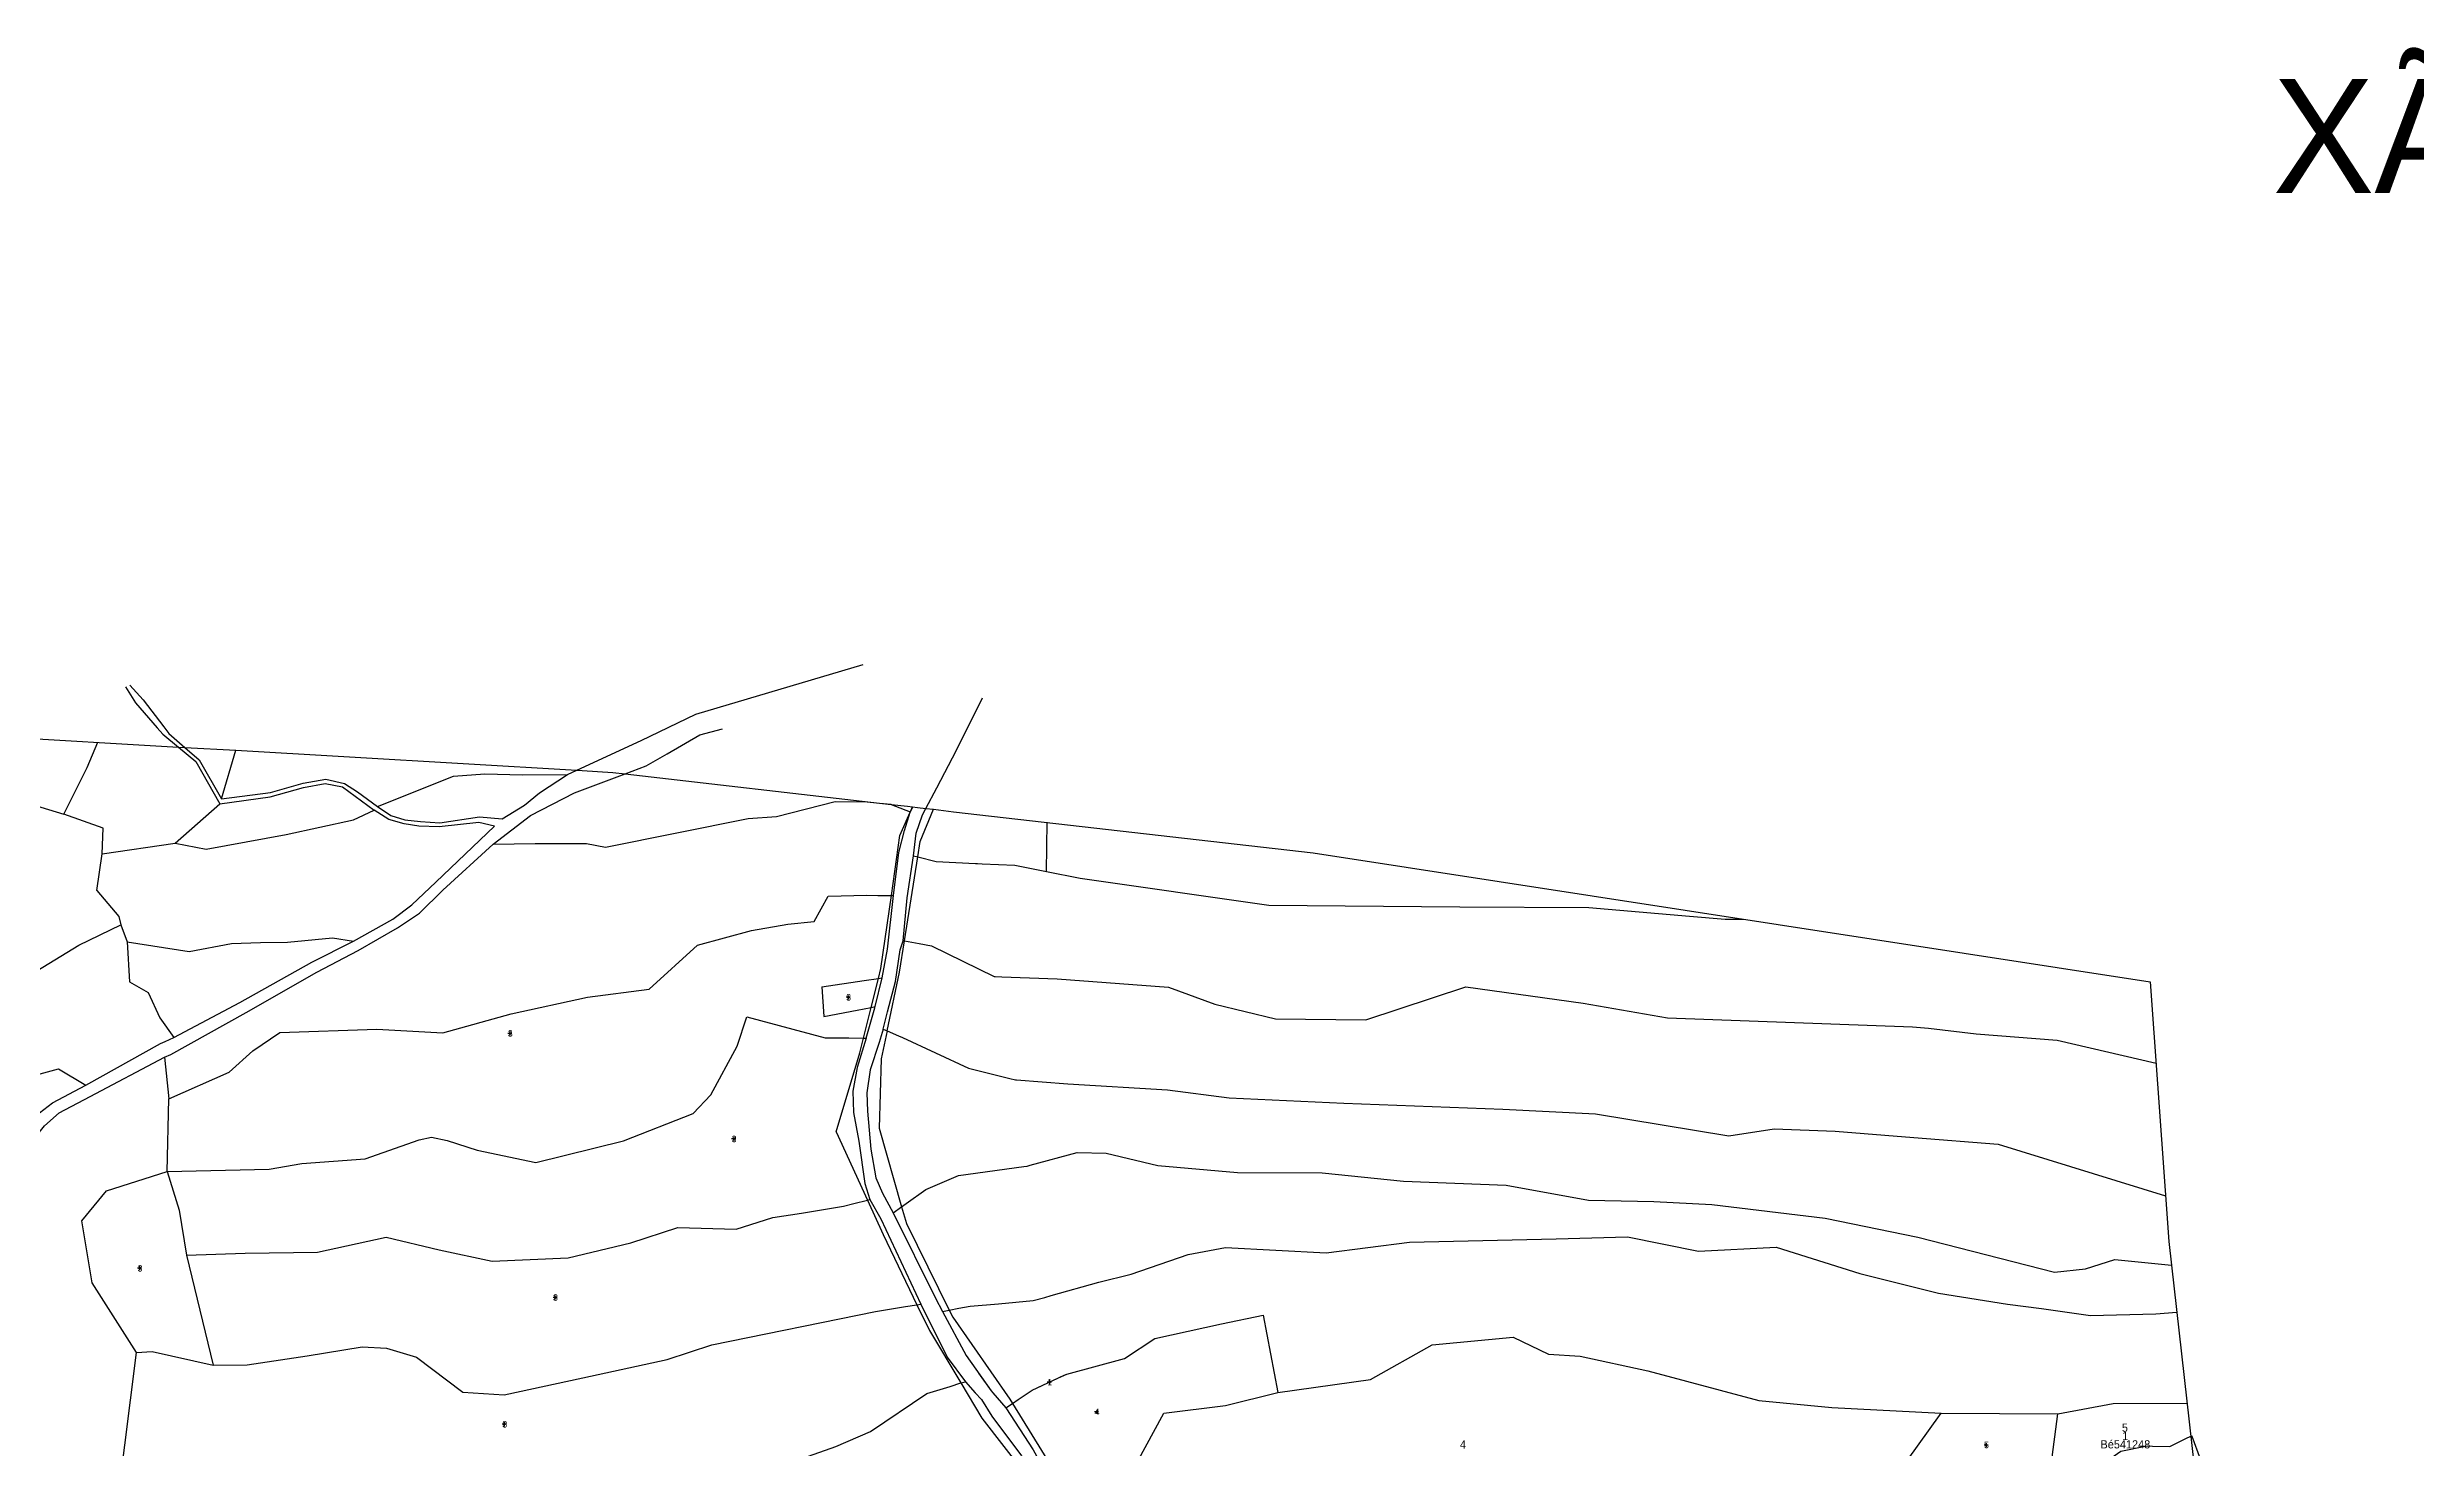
# Model space of a CAD drawing. Extents: x 542152 to 549455, y 1817764 to 1827825.
# Drawn here: x 543021 to 544474, y 1826966 to 1827825 of the extents above; entities that cross this region are included whole.
import ezdxf

# ---------------------------------------------------------------- set-up
doc = ezdxf.new("R2010")
doc.units = 0
for name, color, linetype in [('Level 1', 7, 'Continuous'), ('Level 10', 7, 'Continuous'), ('Level 11', 7, 'Continuous'), ('Level 19', 7, 'Continuous'), ('Level 20', 7, 'Continuous'), ('Level 23', 7, 'Continuous'), ('Level 30', 7, 'Continuous'), ('Level 46', 7, 'Continuous'), ('Level 48', 7, 'Continuous'), ('Level 50', 7, 'Continuous')]:
    doc.layers.add(name, color=color, linetype=linetype)

msp = doc.modelspace()

# ---------------------------------------------------------------- linework, layer by layer
at = {"layer": 'Level 1'}
msp.add_lwpolyline([(544279.5, 1826955.6), (544280.2, 1826955.7), (544292.3, 1826964.3), (544308.6, 1826967.4), (544311.8, 1826967.3), (544322.3, 1826967), (544333, 1826972.3), (544335.8, 1826973.7), (544335.9, 1826973.4), (544341, 1826959.6), (544342.7, 1826955)], dxfattribs=at)
at = {"layer": 'Level 10'}
for p, q in [((543051.5, 1827307.8), (543054.8, 1827330.3)), ((543491.3, 1827288.9), (543499.8, 1827304.5)), ((543065.1, 1827292), (543066.3, 1827286.9)), ((543452.8, 1827283.3), (543475.1, 1827287.2)), ((543521.9, 1827252.7), (543530.8, 1827254)), ((543496, 1827248.9), (543497.2, 1827230.7)), ((543517.7, 1827234.6), (543526.3, 1827236.2)), ((543223.2, 1827222.8), (543263.6, 1827220.6)), ((543266.2, 1827154.7), (543284.6, 1827148.7)), ((543320.6, 1827141.2), (543374.5, 1827154.5)), ((543515.7, 1827116), (543523.9, 1827118)), ((543523.9, 1827118), (543523.9, 1827118)), ((543407.8, 1827101.4), (543443.4, 1827100.2)), ((543106.4, 1827084.4), (543122.8, 1827017)), ((543142.5, 1827085.5), (543186.8, 1827086.1)), ((543547.3, 1827052.8), (543554.3, 1827054)), ((543741, 1827042.2), (543766.6, 1827047.6)), ((543919.9, 1827034.1), (543941.5, 1827023.7)), ((543085.4, 1827025.4), (543122.8, 1827017)), ((543180.4, 1827022.6), (543214.2, 1827028.2)), ((543646.1, 1827011.4), (543681.6, 1827021.1)), ((543122.8, 1827017), (543143.6, 1827017.1)), ((543624.9, 1827001.6), (543644.5, 1827010.7)), ((543560.4, 1826999.6), (543574.6, 1827003.9)), ((543504.5, 1826967), (543525.9, 1826976.3)), ((543594.1, 1826984.4), (543621, 1826949.6)), ((544154.3, 1826948.5), (544182.2, 1826987.4)), ((544182.2, 1826987.4), (544253.7, 1826987.1))]:
    msp.add_line(p, q, dxfattribs=at)
for points in [[(543054.8, 1827330.3), (543055.4, 1827346.1), (543031.3, 1827354.7)], [(543011.1, 1827256.3), (543040.4, 1827274.4), (543066.3, 1827286.9)], [(543417.2, 1827171.1), (543427.9, 1827182.7), (543444.1, 1827212.4), (543450, 1827230.5), (543498, 1827217.6), (543512.5, 1827217.5)], [(543132.7, 1827196.6), (543147.1, 1827209.6), (543163.7, 1827220.9)], [(543504.8, 1827159.9), (543519.3, 1827208.3), (543521.6, 1827217.4)], [(543094.6, 1827135.6), (543157.2, 1827137.1), (543177.2, 1827140.5), (543216, 1827143.5)], [(543075.9, 1827024.7), (543048.6, 1827067.3), (543042.4, 1827105.4), (543057.4, 1827123.8), (543094.6, 1827135.6)], [(543094.6, 1827135.6), (543101.9, 1827111.9), (543106.4, 1827084.4)], [(543465.9, 1827107.5), (543483.5, 1827110), (543509.3, 1827114.4)], [(543554.3, 1827053.9), (543562, 1827038.1), (543581.2, 1827006)], [(543775.6, 1827000.2), (543832.3, 1827008.1), (543870.1, 1827029.3)], [(543960.9, 1827022.5), (544002.4, 1827013.4), (544070.4, 1826995.3), (544115.2, 1826990.9)], [(543624.9, 1827001.6), (543640.7, 1827009), (543646.1, 1827011.4)], [(543612.9, 1826993.5), (543616.3, 1826995.8), (543624.9, 1827001.6)], [(543678.8, 1826938.3), (543705.6, 1826987.4), (543743.5, 1826992.2)]]:
    msp.add_lwpolyline(points, dxfattribs=at)
at = {"layer": 'Level 11'}
for p, q in [((543511.5, 1827242.4), (543510.9, 1827242.4)), ((543512.1, 1827243), (543511.5, 1827242.4)), ((543511.5, 1827242.4), (543512.1, 1827241.7)), ((543512.1, 1827243.6), (543512.1, 1827243)), ((543512.8, 1827242.4), (543512.1, 1827243)), ((543512.1, 1827241.7), (543512.8, 1827242.4)), ((543512.1, 1827241.7), (543512.1, 1827241.1)), ((543513.4, 1827242.4), (543512.8, 1827242.4)), ((543304.1, 1827220.3), (543303.5, 1827220.3)), ((543304.8, 1827220.9), (543304.1, 1827220.3)), ((543304.1, 1827220.3), (543304.8, 1827219.7)), ((543304.8, 1827221.6), (543304.8, 1827220.9)), ((543305.4, 1827220.3), (543304.8, 1827220.9)), ((543304.8, 1827219.7), (543305.4, 1827220.3)), ((543304.8, 1827219.7), (543304.8, 1827219.1)), ((543306, 1827220.3), (543305.4, 1827220.3)), ((543441.4, 1827155.6), (543440.7, 1827155.6)), ((543442, 1827156.2), (543441.4, 1827155.6)), ((543441.4, 1827155.6), (543442, 1827154.9)), ((543442, 1827156.8), (543442, 1827156.2)), ((543442.6, 1827155.6), (543442, 1827156.2)), ((543442, 1827154.9), (543442.6, 1827155.6)), ((543442, 1827154.9), (543442, 1827154.3)), ((543443.2, 1827155.6), (543442.6, 1827155.6)), ((543077.1, 1827076.3), (543076.5, 1827076.3)), ((543077.7, 1827076.9), (543077.1, 1827076.3)), ((543077.1, 1827076.3), (543077.7, 1827075.7)), ((543077.7, 1827077.6), (543077.7, 1827076.9)), ((543078.4, 1827076.3), (543077.7, 1827076.9)), ((543077.7, 1827075.7), (543078.4, 1827076.3)), ((543077.7, 1827075.7), (543077.7, 1827075.1)), ((543079, 1827076.3), (543078.4, 1827076.3)), ((543331.8, 1827058.4), (543331.2, 1827058.4)), ((543332.4, 1827059), (543331.8, 1827058.4)), ((543331.8, 1827058.4), (543332.4, 1827057.8)), ((543332.4, 1827059.7), (543332.4, 1827059)), ((543333.1, 1827058.4), (543332.4, 1827059)), ((543332.4, 1827057.8), (543333.1, 1827058.4)), ((543332.4, 1827057.8), (543332.4, 1827057.2)), ((543333.7, 1827058.4), (543333.1, 1827058.4)), ((543634.9, 1827006.5), (543634.2, 1827006.5)), ((543635.5, 1827007.2), (543634.9, 1827006.5)), ((543634.9, 1827006.5), (543635.5, 1827005.9)), ((543635.5, 1827007.8), (543635.5, 1827007.2)), ((543636.1, 1827006.5), (543635.5, 1827007.2)), ((543635.5, 1827005.9), (543636.1, 1827006.5)), ((543635.5, 1827005.9), (543635.5, 1827005.3)), ((543636.7, 1827006.5), (543636.1, 1827006.5)), ((543300.7, 1826980.7), (543300.1, 1826980.7)), ((543301.3, 1826981.3), (543300.7, 1826980.7)), ((543300.7, 1826980.7), (543301.3, 1826980)), ((543301.3, 1826981.9), (543301.3, 1826981.3)), ((543301.9, 1826980.7), (543301.3, 1826981.3)), ((543301.3, 1826980), (543301.9, 1826980.7)), ((543301.3, 1826980), (543301.3, 1826979.4)), ((543302.6, 1826980.7), (543301.9, 1826980.7)), ((543663.9, 1826988.3), (543663.2, 1826988.3)), ((543664.5, 1826988.9), (543663.9, 1826988.3)), ((543663.9, 1826988.3), (543664.5, 1826987.7)), ((543664.5, 1826989.6), (543664.5, 1826988.9)), ((543665.1, 1826988.3), (543664.5, 1826988.9)), ((543664.5, 1826987.7), (543665.1, 1826988.3)), ((543664.5, 1826987.7), (543664.5, 1826987.1)), ((543665.7, 1826988.3), (543665.1, 1826988.3)), ((544209.1, 1826967.9), (544208.5, 1826967.9)), ((544209.7, 1826968.6), (544209.1, 1826967.9)), ((544209.1, 1826967.9), (544209.7, 1826967.3)), ((544209.7, 1826969.2), (544209.7, 1826968.6)), ((544210.3, 1826967.9), (544209.7, 1826968.6)), ((544209.7, 1826967.3), (544210.3, 1826967.9)), ((544209.7, 1826967.3), (544209.7, 1826966.7)), ((544211, 1826967.9), (544210.3, 1826967.9))]:
    msp.add_line(p, q, dxfattribs=at)
for centre in [(543512.1, 1827242.4), (543304.8, 1827220.3), (543442, 1827155.6), (543077.7, 1827076.3), (543332.4, 1827058.4), (543635.5, 1827006.5), (543301.3, 1826980.7), (543664.5, 1826988.3), (544209.7, 1826967.9)]:
    msp.add_circle(centre, 0.15, dxfattribs=at)
at = {"layer": 'Level 23'}
for p, q in [((543340, 1827378.9), (543345.8, 1827381.6)), ((543550.2, 1827356.1), (543550.5, 1827356.6)), ((543550.2, 1827355.8), (543550.2, 1827356.1)), ((543550.5, 1827356.6), (543551.7, 1827359.1)), ((543528.6, 1827236.7), (543532.9, 1827254.3)), ((543592.1, 1827012), (543599.8, 1827001.1))]:
    msp.add_line(p, q, dxfattribs=at)
for points in [[(543345.8, 1827381.6), (543345.8, 1827381.6), (543385.2, 1827399.9), (543418.8, 1827415.9), (543521.3, 1827446.4)], [(543069.2, 1827432.7), (543075.3, 1827423), (543088.6, 1827407.6), (543091.9, 1827403.7), (543101.5, 1827395.8), (543101.5, 1827395.8)], [(543071.8, 1827433.8), (543080, 1827424.8), (543092.6, 1827408.3), (543095.7, 1827404.2), (543105.5, 1827395.6), (543105.5, 1827395.6)], [(543559.8, 1827358.2), (543566.4, 1827370.8), (543578.6, 1827394), (543594.5, 1827425.9)], [(543375.5, 1827379.4), (543388.3, 1827384.2), (543401.1, 1827391.7), (543421.1, 1827403.3), (543435.1, 1827406.9)], [(543101.5, 1827395.8), (543112.2, 1827387), (543127, 1827361)], [(543105.5, 1827395.6), (543114.2, 1827388), (543127.9, 1827364.1)], [(543127, 1827361), (543157.7, 1827365.2), (543178.2, 1827371.1), (543191.6, 1827373.4), (543202.1, 1827371.4), (543221.6, 1827357.2)], [(543127.9, 1827364.1), (543158, 1827367.9), (543178.1, 1827373.6), (543191.9, 1827376.1), (543203.4, 1827373.4), (543211.4, 1827368.4), (543223.6, 1827359.4)], [(543223.6, 1827359.4), (543231.7, 1827353.8), (543240.4, 1827351.1), (543249.9, 1827350.2), (543261.8, 1827349.3), (543286.1, 1827353), (543300, 1827351.9), (543313.7, 1827360.1), (543323, 1827367.8), (543340, 1827378.9)], [(543294.4, 1827336.3), (543317.4, 1827353.9), (543344.3, 1827367.7), (543375.5, 1827379.4), (543375.5, 1827379.4)], [(543208.9, 1827276.9), (543232.9, 1827290.4), (543244.6, 1827299.1), (543259.3, 1827313), (543295.4, 1827347.4), (543285.8, 1827349.6), (543261.3, 1827346.9), (543249, 1827347.4), (543240, 1827348.7), (543230.6, 1827351.4), (543221.6, 1827357.2)], [(543539.9, 1827304.8), (543543.2, 1827331.1), (543546.6, 1827344.6), (543550.2, 1827355.8)], [(543093.1, 1827205.8), (543096.9, 1827207.3), (543143, 1827233), (543186.5, 1827257.8), (543211.7, 1827271.2), (543235.9, 1827285), (543249.4, 1827294), (543263.7, 1827308), (543294.4, 1827336.3)], [(543545.8, 1827277.1), (543548.3, 1827303.4), (543552.2, 1827329.1)], [(543532.9, 1827254.3), (543536.2, 1827272), (543539.9, 1827304.8)], [(543098.8, 1827217.8), (543139.2, 1827239.2), (543183.4, 1827263.9), (543208.9, 1827276.9)], [(543533.6, 1827222.9), (543536.2, 1827233.6), (543541.2, 1827252.2), (543544.1, 1827271.6), (543545.8, 1827277.1)], [(543523.1, 1827217.4), (543528.4, 1827236), (543528.6, 1827236.7)], [(543533.6, 1827222.9), (543531.1, 1827214.7), (543525.6, 1827198), (543523.5, 1827183.8), (543523.9, 1827172.6), (543526, 1827149.4), (543529.2, 1827131.7), (543533.1, 1827122.4), (543539.7, 1827110.4)], [(543044.7, 1827188.5), (543090.6, 1827214.1), (543093.5, 1827215.4), (543098.8, 1827217.8)], [(543523.1, 1827217.4), (543517.6, 1827199.3), (543515.1, 1827184.9), (543515.4, 1827171.9), (543518.7, 1827154.3), (543522.3, 1827128.2), (543525.5, 1827118.4)], [(542929.3, 1827023.7), (542936.2, 1827019.6), (542958, 1827055.4), (542980.9, 1827090.2), (542993.9, 1827118.8), (543000, 1827134.7), (543003.6, 1827143.9), (543019.5, 1827163.6), (543028.4, 1827171.5), (543047.4, 1827181.6), (543093.1, 1827205.8)], [(542929.3, 1827023.7), (542975.4, 1827093.4), (542987.6, 1827121.4), (542998.1, 1827147.5), (543000, 1827150.3), (543008.5, 1827162.7), (543013.7, 1827169.6), (543024.3, 1827177.7), (543044.7, 1827188.5)], [(543525.5, 1827118.4), (543532.1, 1827106.7), (543556.6, 1827054.3)], [(543539.7, 1827110.4), (543565.6, 1827058), (543570, 1827049.9)], [(543556.6, 1827054.3), (543572.8, 1827021.9), (543584, 1827006.8)], [(543570, 1827049.9), (543584.4, 1827022.9), (543599.8, 1827001.1)], [(543584, 1827006.8), (543590, 1827000), (543593.8, 1826995.8), (543600.3, 1826985.6), (543618.3, 1826961.4), (543622.8, 1826950.8)], [(543599.8, 1827001.1), (543600.8, 1827000), (543608.7, 1826990.7)], [(543608.7, 1826990.7), (543625.6, 1826965), (543640.1, 1826938.8), (543642, 1826935.9), (543645.3, 1826927)]]:
    msp.add_lwpolyline(points, dxfattribs=at)
at = {"layer": 'Level 30'}
for p, q in [((543127.9, 1827364.1), (543136.7, 1827393.8)), ((543136.7, 1827393.8), (543136.7, 1827393.8)), ((543001, 1827363.8), (543031.3, 1827354.7)), ((543099.6, 1827336.9), (543127, 1827361)), ((543559.8, 1827358.2), (543559.8, 1827358.2)), ((543633.8, 1827319.6), (543634.1, 1827349.7)), ((543054.8, 1827330.3), (543099.6, 1827336.9)), ((543552.2, 1827329.1), (543554.8, 1827328.5)), ((543051.5, 1827307.8), (543065.1, 1827292)), ((543538.7, 1827304.8), (543539.9, 1827304.8)), ((543066.3, 1827286.9), (543070.2, 1827276.4)), ((543475.1, 1827287.2), (543491.3, 1827288.9)), ((543545.8, 1827277.1), (543546.7, 1827277)), ((543496, 1827248.9), (543521.9, 1827252.7)), ((543530.8, 1827254), (543532.9, 1827254.3)), ((543497.2, 1827230.7), (543517.7, 1827234.6)), ((543526.3, 1827236.2), (543528.6, 1827236.7)), ((543533.6, 1827222.9), (543536, 1827221.9)), ((543163.7, 1827220.9), (543223.2, 1827222.8)), ((543512.5, 1827217.5), (543521.6, 1827217.4)), ((543521.6, 1827217.4), (543523.1, 1827217.4)), ((543093.1, 1827205.8), (543095.6, 1827180.2)), ((543095.6, 1827180.2), (543132.7, 1827196.6)), ((543094.6, 1827135.6), (543095.6, 1827180.2)), ((543374.5, 1827154.5), (543417.2, 1827171.1)), ((543284.6, 1827148.7), (543320.6, 1827141.2)), ((543443.4, 1827100.2), (543465.9, 1827107.5)), ((543509.3, 1827114.4), (543515.7, 1827116)), ((543523.9, 1827118), (543525.5, 1827118.4)), ((543539.7, 1827110.4), (543544.8, 1827114)), ((543106.4, 1827084.4), (543142.5, 1827085.5)), ((544323.5, 1827078.2), (544323.5, 1827078.2)), ((543554.3, 1827054), (543556.6, 1827054.3)), ((543570, 1827049.9), (543574.1, 1827050.7)), ((543766.6, 1827047.6), (543775.6, 1827000.2)), ((543870.1, 1827029.3), (543919.9, 1827034.1)), ((543075.9, 1827024.7), (543085.4, 1827025.4)), ((543143.6, 1827017.1), (543180.4, 1827022.6)), ((543941.5, 1827023.7), (543960.9, 1827022.5)), ((543574.6, 1827003.9), (543581.2, 1827006)), ((543581.2, 1827006), (543584, 1827006.8)), ((543644.5, 1827010.7), (543646.1, 1827011.4)), ((543525.9, 1826976.3), (543560.4, 1826999.6)), ((543608.7, 1826990.7), (543612.9, 1826993.5)), ((543743.5, 1826992.2), (543775.6, 1827000.2)), ((544115.2, 1826990.9), (544182.2, 1826987.4)), ((544249.6, 1826955.9), (544253.7, 1826987.1))]:
    msp.add_line(p, q, dxfattribs=at)
for points in [[(543031.3, 1827354.7), (543045.6, 1827383.2), (543052.2, 1827398.7)], [(543223.6, 1827359.4), (543270.1, 1827377.9), (543289.3, 1827379.4), (543312.5, 1827378.7), (543340, 1827378.9)], [(543099.6, 1827336.9), (543118.6, 1827333.3), (543167.7, 1827342.3), (543208.9, 1827351.1), (543221.6, 1827357.2)], [(543294.4, 1827336.3), (543320.3, 1827336.6), (543351.7, 1827336.6), (543363.3, 1827334.4), (543450.9, 1827352.1), (543468.2, 1827353.2), (543504.2, 1827362.5), (543523.8, 1827362.3), (543531.4, 1827361.5)], [(543531.4, 1827361.5), (543538.5, 1827360.7), (543538.5, 1827360.6)], [(543538.5, 1827360.6), (543541.1, 1827359.6), (543550.2, 1827356.1)], [(543552.2, 1827329.1), (543553.9, 1827343), (543557.8, 1827354.3), (543559.8, 1827358.2)], [(543554.8, 1827328.5), (543566.1, 1827325.7), (543590.1, 1827324.5), (543591.5, 1827324.5), (543594.2, 1827324.3), (543614.4, 1827323.4), (543633.8, 1827319.6)], [(543633.8, 1827319.6), (543654.3, 1827315.5), (543770, 1827298.9), (543887.1, 1827297.8), (543966.3, 1827297.4), (544028, 1827292.2), (544049.8, 1827290.3), (544061.1, 1827290.3)], [(543499.8, 1827304.5), (543523.5, 1827305), (543530.3, 1827304.9), (543538.7, 1827304.8)], [(543263.6, 1827220.6), (543305.5, 1827232.2), (543352.3, 1827242.4), (543390.1, 1827247.3), (543419.8, 1827274.4), (543452.8, 1827283.3)], [(543070.2, 1827276.4), (543108.1, 1827270.4), (543134.1, 1827275.3), (543151.9, 1827276.1), (543168.4, 1827276.2), (543196.1, 1827278.8), (543208.9, 1827276.9)], [(543070.2, 1827276.4), (543071.6, 1827251.8), (543083, 1827245.3), (543090.2, 1827229.9), (543098.8, 1827217.8)], [(543546.7, 1827277), (543555.7, 1827275.3), (543563.3, 1827273.9), (543601.6, 1827255.2), (543602.3, 1827255.2), (543606.4, 1827255), (543640.2, 1827253.7), (543708.6, 1827248.6), (543737, 1827238.3), (543774.2, 1827229.2), (543829.5, 1827228.5), (543890.9, 1827248.8), (543962.8, 1827238.8), (544014.4, 1827229.9), (544164.7, 1827224.3), (544174.4, 1827223.4), (544203.7, 1827220.1), (544253.3, 1827216.2), (544314, 1827202)], [(543536, 1827221.9), (543543, 1827218.8), (543545.5, 1827217.7), (543585.9, 1827198.9), (543611.2, 1827192.7), (543614.7, 1827191.9), (543615.4, 1827191.8), (543646.9, 1827189.4), (543707.9, 1827185.6), (543745.7, 1827180.8), (543816, 1827177.6), (543913.4, 1827173.9), (543970.2, 1827171), (544052.1, 1827157.4), (544079.8, 1827161.8), (544117.3, 1827160.4), (544165.4, 1827156.5), (544217.2, 1827152.4), (544319.8, 1827120.7)], [(542956.3, 1827198.6), (542968.4, 1827197.2), (542997.9, 1827190.3), (543028.1, 1827198.6), (543044.7, 1827188.5)], [(543216, 1827143.5), (543249.2, 1827155), (543256.6, 1827156.7), (543266.2, 1827154.7)], [(543544.8, 1827114), (543547.6, 1827116), (543559.7, 1827124.7), (543579.7, 1827133.1), (543619.8, 1827138.8), (543621.9, 1827139), (543623.8, 1827139.5), (543652.6, 1827147.3), (543670.4, 1827146.8), (543701.9, 1827139.3), (543750.9, 1827135), (543802.8, 1827134.9), (543852.5, 1827129.7), (543915.6, 1827127.2), (543966, 1827118.1), (544006.1, 1827117.2), (544041.6, 1827115.5), (544111.1, 1827107.1), (544168, 1827095.4), (544251.6, 1827073.9), (544270.7, 1827075.9), (544288.6, 1827081.7), (544323.5, 1827078.2)], [(543186.8, 1827086.1), (543229, 1827095.4), (543261.4, 1827087.7), (543293.9, 1827080.6), (543340.5, 1827082.7), (543379, 1827092), (543407.8, 1827101.4)], [(543574.1, 1827050.7), (543580, 1827051.8), (543586.9, 1827053.1), (543604.3, 1827054.5), (543625.6, 1827056.6), (543632.7, 1827058.5), (543636.6, 1827059.6), (543665.8, 1827067.7), (543685.7, 1827072.7), (543720.6, 1827084.7), (543743.4, 1827089), (543805.1, 1827085.8), (543856.2, 1827092.3), (543946.2, 1827094.4), (543989.9, 1827095.6), (544033.4, 1827086.9), (544081.1, 1827089.3), (544132.3, 1827073.1), (544180.6, 1827061), (544222.9, 1827054.3), (544243.7, 1827051.6), (544273.8, 1827047.4), (544313.9, 1827048.4), (544326.7, 1827049.4)], [(543214.2, 1827028.2), (543229.2, 1827027.4), (543247.6, 1827021.9), (543275.9, 1827000.3), (543301.3, 1826998.8), (543349.4, 1827009.1), (543401.1, 1827020.3), (543428.5, 1827029.4), (543528.9, 1827049.9), (543547.3, 1827052.8)], [(543681.6, 1827021.1), (543700.2, 1827033.3), (543741, 1827042.2)], [(543058.3, 1826908.2), (543065, 1826938.7), (543075.9, 1827024.7)], [(544253.7, 1826987.1), (544287.7, 1826993.5), (544333, 1826993.7)], [(543354.1, 1826944.3), (543457.2, 1826950.3), (543504.5, 1826967)]]:
    msp.add_lwpolyline(points, dxfattribs=at)
at = {"layer": 'Level 46'}
for p, q in [((542983.6, 1827402.7), (543101.5, 1827395.8)), ((543101.5, 1827395.8), (543105.5, 1827395.6)), ((543105.5, 1827395.6), (543136.7, 1827393.8)), ((543136.7, 1827393.8), (543345.8, 1827381.6)), ((543375.5, 1827379.4), (543531.4, 1827361.5)), ((543531.4, 1827361.5), (543538.5, 1827360.6)), ((543559.8, 1827358.2), (543564.5, 1827357.7)), ((544323.5, 1827078.2), (544337.3, 1826955))]:
    msp.add_line(p, q, dxfattribs=at)
for points in [[(543345.8, 1827381.6), (543349, 1827381.4), (543367.9, 1827380.3), (543375.5, 1827379.4)], [(543538.5, 1827360.6), (543548.6, 1827359.5), (543551.6, 1827359.1)], [(543551.6, 1827359.1), (543554.7, 1827358.8), (543559.8, 1827358.2)], [(543564.5, 1827357.7), (543576.8, 1827356.2), (543797.2, 1827330.9), (544310.4, 1827251.9), (544321.8, 1827092.8), (544323.5, 1827078.2)]]:
    msp.add_lwpolyline(points, dxfattribs=at)
at = {"layer": 'Level 50'}
for p, q in [((543504.8, 1827159.9), (543523.9, 1827118)), ((543554.3, 1827054), (543554.3, 1827053.9))]:
    msp.add_line(p, q, dxfattribs=at)
for points in [[(543538.7, 1827304.8), (543543.9, 1827341.5), (543550.2, 1827355.8)], [(543550.2, 1827355.8), (543550.2, 1827355.9), (543550.5, 1827356.6)], [(543550.5, 1827356.6), (543550.5, 1827356.7), (543551.6, 1827359.1)], [(543554.8, 1827328.5), (543556.3, 1827338), (543564.5, 1827357.7)], [(543546.7, 1827277), (543546.7, 1827277), (543554.8, 1827328.5), (543554.8, 1827328.5)], [(543530.8, 1827254), (543532.2, 1827260), (543538.7, 1827304.8), (543538.7, 1827304.8)], [(543536, 1827221.9), (543543.7, 1827257.8), (543546.7, 1827277)], [(543526.3, 1827236.2), (543530.8, 1827254), (543530.8, 1827254)], [(543521.6, 1827217.4), (543521.6, 1827217.4), (543526.3, 1827236.2), (543526.3, 1827236.2)], [(543536, 1827221.9), (543536, 1827221.9), (543532.4, 1827204.7), (543531.1, 1827162.2), (543544.8, 1827114)], [(543523.9, 1827118), (543533.5, 1827097), (543554.3, 1827054)], [(543544.8, 1827114), (543544.8, 1827114), (543547.8, 1827103.7), (543574.1, 1827050.7), (543574.1, 1827050.7)], [(543574.1, 1827050.7), (543576.3, 1827046.3), (543611.3, 1826996), (543612.9, 1826993.5)], [(543581.2, 1827006), (543581.2, 1827006), (543594.1, 1826984.4)], [(543612.9, 1826993.5), (543612.9, 1826993.5), (543642.5, 1826945.5), (543653.3, 1826929)]]:
    msp.add_lwpolyline(points, dxfattribs=at)

# ---------------------------------------------------------------- texts
at = {"layer": 'Level 19'}
for s, p in [('3', (543510.9, 1827240.4)), ('3', (543303.5, 1827218.3)), ('3', (543440.7, 1827153.6)), ('3', (543076.5, 1827074.3)), ('3', (543331.2, 1827056.4)), ('1', (543634.2, 1827004.5)), ('3', (543300.1, 1826978.7)), ('4', (543663.2, 1826986.3)), ('5', (544208.5, 1826966))]:
    msp.add_text(s, height=4, dxfattribs=at).set_placement(p)
at = {"layer": 'Level 20'}
for s, p in [('5', (544293, 1826976.1)), ('1', (544293.2, 1826971)), ('4', (543887.2, 1826965.8)), ('4', (543887.2, 1826965.8)), ('Bé541248', (544279.9, 1826965.9))]:
    msp.add_text(s, height=5, dxfattribs=at).set_placement(p)
at = {"layer": 'Level 48'}
msp.add_text('XÃ THUẬN', height=70, dxfattribs=at).set_placement((544385.4, 1827735.4))

doc.saveas('drawing.dxf')
